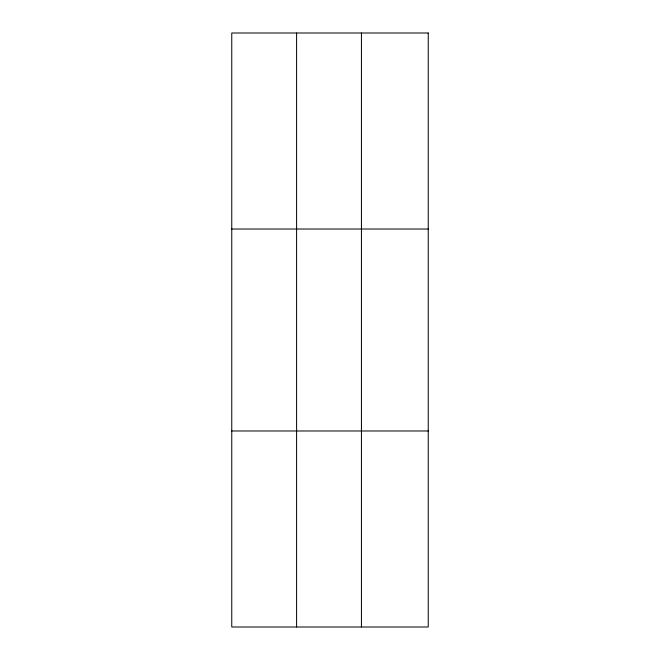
<?xml version="1.0" encoding="UTF-8"?>
<svg xmlns="http://www.w3.org/2000/svg" width="660" height="660" viewBox="0 0 660 660"><rect width="100%" height="100%" fill="white"/><g stroke="black" fill="none" stroke-linecap="round" stroke-linejoin="round"><path stroke-width="0.99" d="M361.433 33L361.433 627M231.759 229.02L428.241 229.02M231.759 430.98L428.241 430.98M296.596 33L296.596 627M428.241 33L428.241 627L231.759 627L231.759 33L428.241 33"/></g></svg>
